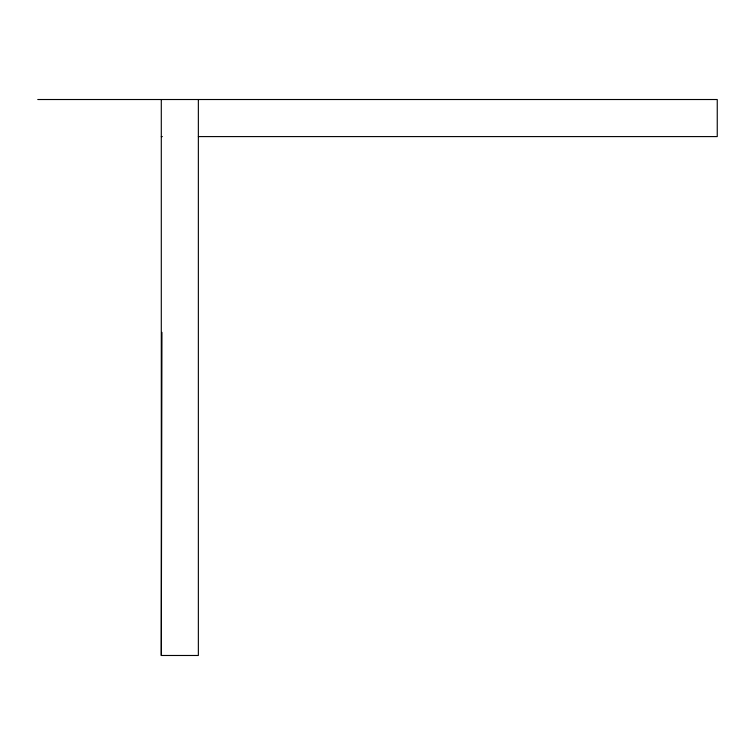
<?xml version="1.0" encoding="UTF-8"?>
<svg xmlns="http://www.w3.org/2000/svg" width="755" height="755" viewBox="0 0 755 755"><rect width="100%" height="100%" fill="white"/><g stroke="black" fill="none" stroke-linecap="round" stroke-linejoin="round"><path stroke-width="1.13" d="M198.357 99.518L198.357 655.482L161.296 655.482L161.947 332.351M37.75 99.518L717.25 99.518L717.25 136.589L198.357 136.589M161.296 136.589L162.344 136.589M161.296 99.518L161.296 655.482"/></g></svg>
